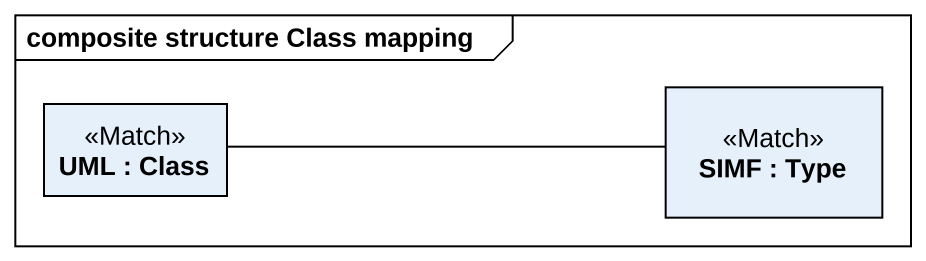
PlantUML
@startuml
mainframe composite structure Class mapping
rectangle "UML : Class" as UML <<Match>>
rectangle "SIMF : Type" as SIMF <<Match>>
UML -right- SIMF
@enduml
